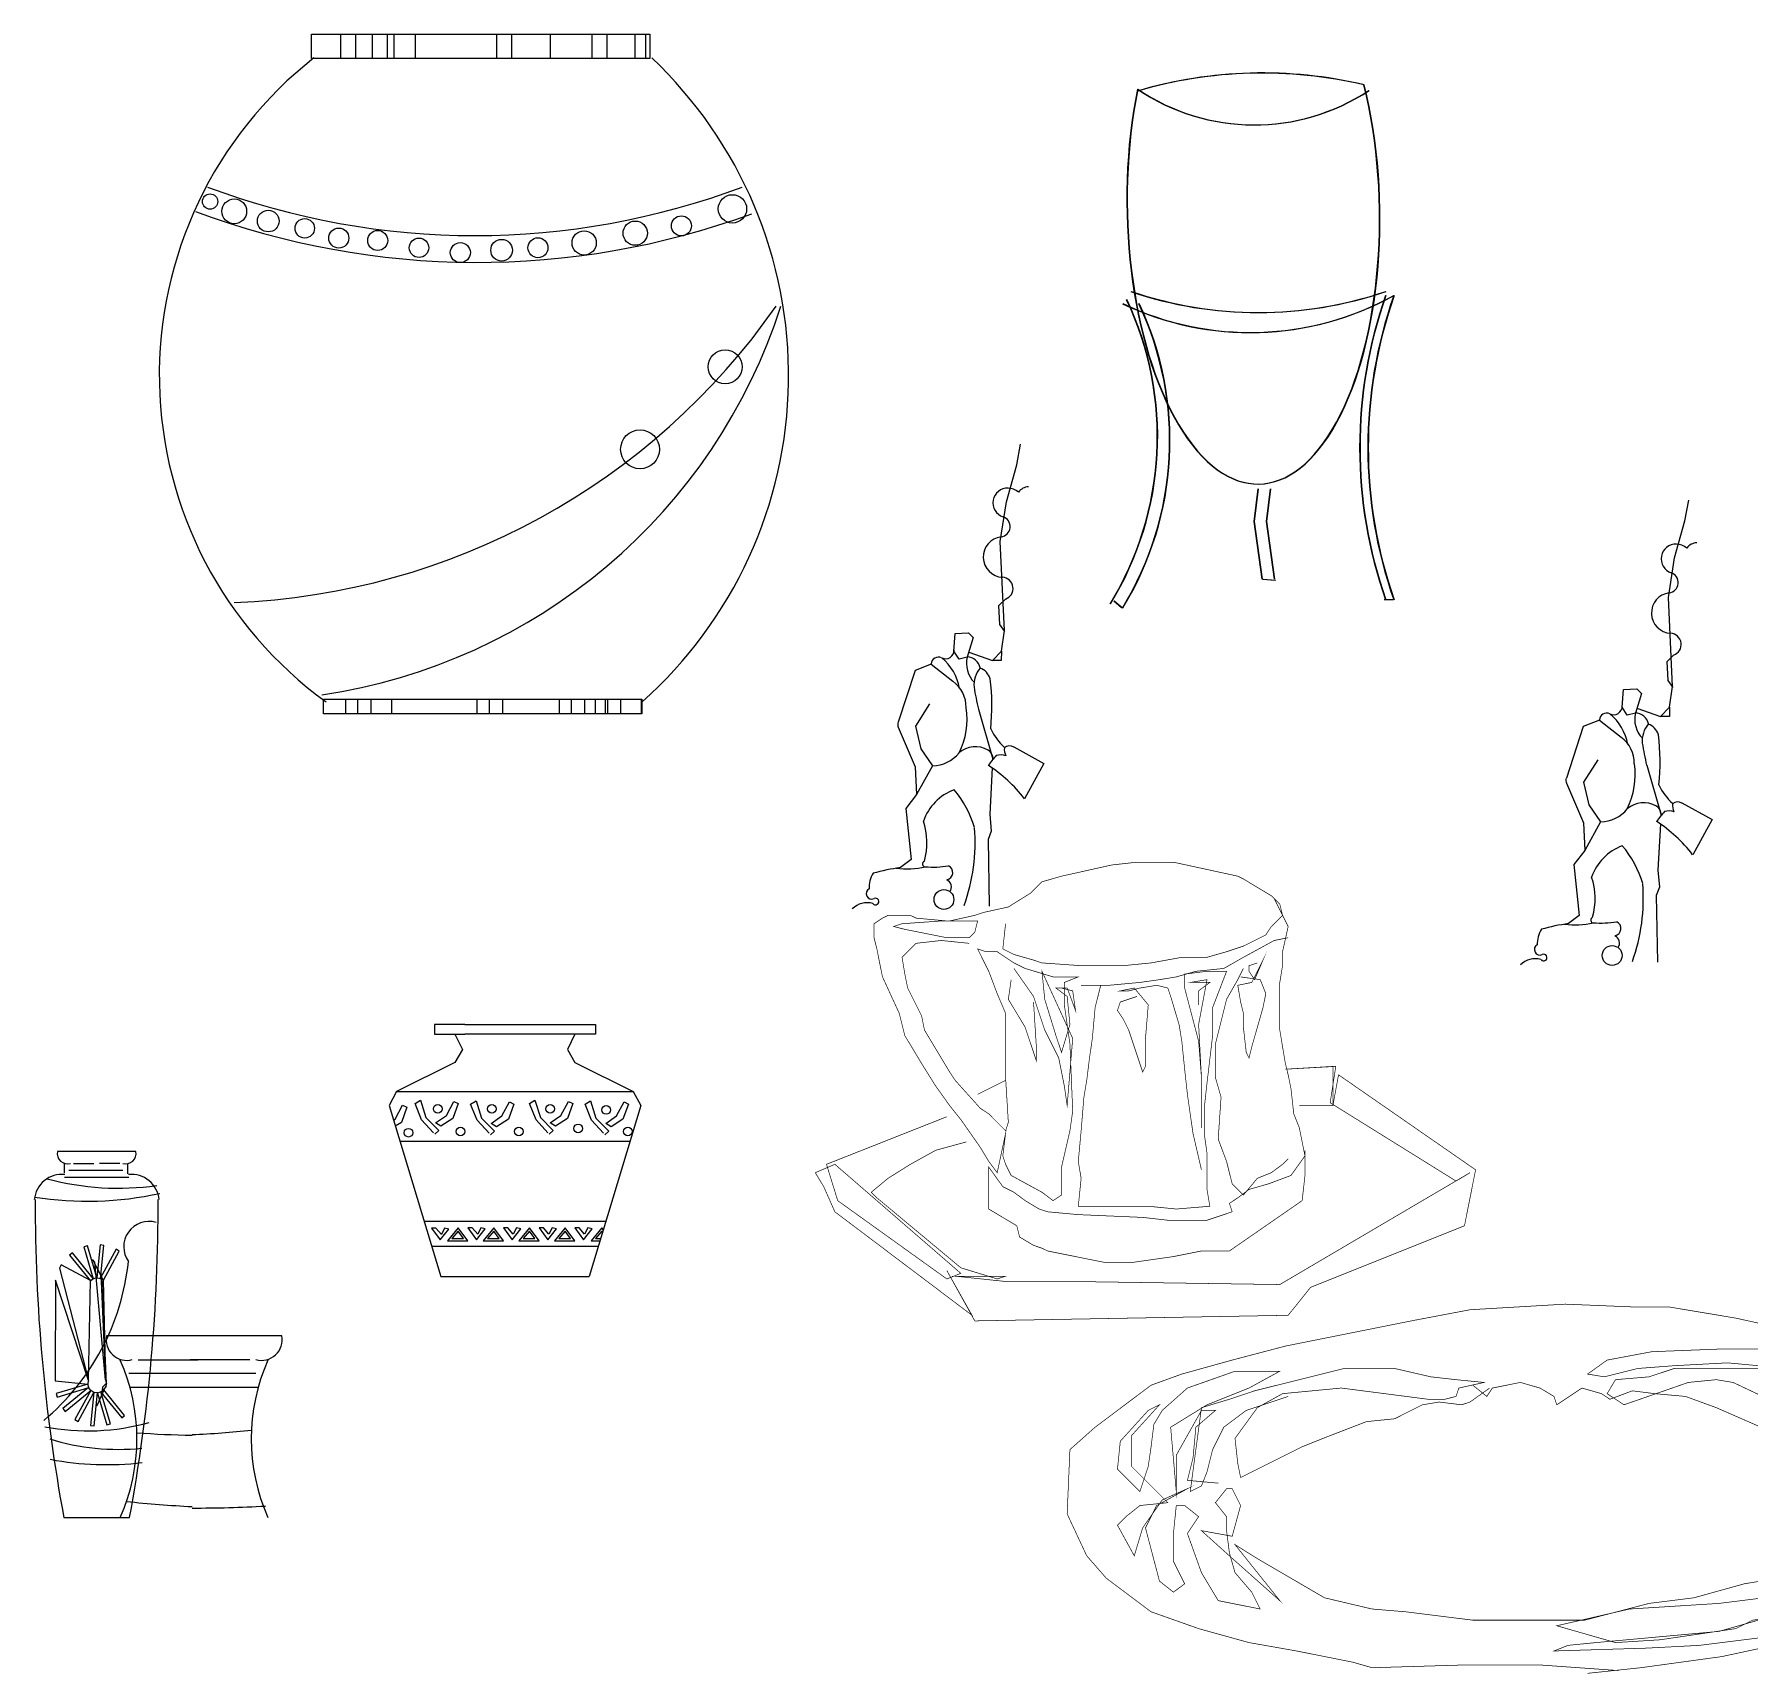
# Model space of a CAD drawing. Extents: x -42728 to 99010, y -18674 to 47645.
# Drawn here: x 58963 to 60233, y 4167 to 5380 of the extents above; entities that cross this region are included whole.
import ezdxf

# ---------------------------------------------------------------- set-up
doc = ezdxf.new("R2010")
doc.units = 0
doc.header["$LTSCALE"] = 100
doc.header["$MEASUREMENT"] = 0
doc.layers.get('0').update_dxf_attribs({"linetype": 'CONTINUOUS'})
doc.layers.get('DEFPOINTS').update_dxf_attribs({"linetype": 'CONTINUOUS'})
for name, color, linetype in [('00-ELE', 2, 'CONTINUOUS'), ('1', 1, 'CONTINUOUS'), ('BUILDINGS', 5, 'CONTINUOUS'), ('HATCH', 9, 'CONTINUOUS'), ('填充', 8, 'CONTINUOUS'), ('家具', 223, 'CONTINUOUS')]:
    doc.layers.add(name, color=color, linetype=linetype)

# ---------------------------------------------------------------- blocks, each defined once
blk = doc.blocks.new('A$C3E273A7B')
at = {"layer": 'DEFPOINTS', "color": 0}
for p, q in [((134, 503), (134, 485.1)), ((145.1, 503), (145.1, 485.1)), ((157.5, 503), (157.5, 485.1)), ((168.6, 503), (168.6, 485.1)), ((173.5, 503), (173.5, 485.1)), ((189.4, 503), (189.4, 485.1)), ((249.6, 503), (249.6, 485.1)), ((260.8, 503), (260.8, 485.1)), ((289.2, 503), (289.2, 485.1)), ((320.2, 503), (320.2, 485.1)), ((331.3, 503), (331.3, 485.1)), ((352.1, 503), (352.1, 485.1)), ((359.8, 503), (359.8, 485.1)), ((363.2, 503), (363.2, 485.1)), ((810.5, 142.3), (813.6, 166.6)), ((810.8, 142.4), (813.9, 166.7)), ((819.7, 142.3), (822.7, 166.6)), ((819.9, 142.4), (823, 166.7)), ((816.6, 99.7), (810.5, 142.3)), ((816.9, 99.7), (810.8, 142.4)), ((825.7, 99.7), (819.7, 142.3)), ((826, 99.7), (819.9, 142.4)), ((816.9, 99.7), (826.2, 98.9)), ((817.2, 99.8), (826.5, 99)), ((706.6, 83.8), (712.5, 78.7)), ((706.9, 83.8), (712.8, 78.8)), ((907, 84.6), (912.9, 84.6)), ((907.3, 84.7), (913.2, 84.7)), ((137.7, 10.8), (137.7, 0)), ((146.7, 10.8), (146.7, 0)), ((156.6, 10.8), (156.6, 0)), ((171.8, 10.8), (171.8, 2.3)), ((171.8, 2.3), (171.8, 0)), ((235.1, 10.8), (235.1, 0)), ((244.1, 10.8), (244.1, 0)), ((254, 10.8), (254, 0)), ((295.9, 10.8), (295.9, 0)), ((304.9, 10.8), (304.9, 0)), ((314.8, 10.8), (314.8, 0)), ((322.6, 10.8), (322.6, 0)), ((330, 10.8), (330, 2.3)), ((330, 2.3), (330, 0)), ((331.7, 10.8), (331.7, 0)), ((341.5, 10.8), (341.5, 0)), ((356.7, 10.8), (356.7, 2.3)), ((356.7, 2.3), (356.7, 0))]:
    blk.add_line(p, q, dxfattribs=at)
for points in [[(112.5, 503), (363.2, 503), (363.2, 485.1), (112.5, 485.1)], [(121.6, 10.8), (357.3, 10.8), (357.3, 0), (121.6, 0)]]:
    blk.add_lwpolyline(points, close=True, dxfattribs=at)
for centre, radius in [((37.5, 379.2), 5.69), ((55.4, 372), 9.17), ((424.3, 373.8), 10.5), ((80.6, 364.8), 8.04), ((386.5, 361.2), 7.41), ((107.6, 359.4), 7.19), ((132.8, 352.2), 7.41), ((161.6, 350.4), 7.41), ((314.5, 348.6), 8.99), ((352.3, 355.8), 8.99), ((192.2, 345), 7.19), ((222.8, 341.4), 7.41), ((253.4, 343.2), 8.04), ((280.3, 345), 7.41), ((418.9, 256.9), 12.6), ((355.9, 195.8), 14.4)]:
    blk.add_circle(centre, radius, dxfattribs=at)
for centre, radius, start, end in [((298.1, 250.6), 298.2, 128.034, 234.1293), ((142.8, 250.5), 323.1, 311.614, 46.6553), ((816.6, 147.4), 326.9, 76.6935, 106.4655), ((816.9, 147.5), 326.9, 76.6935, 106.4655), ((810.6, 589.9), 154, 235.8923, 303.4534), ((810.9, 589.9), 154, 235.8923, 303.4534), ((233.6, 916.6), 562.6, 249.4024, 290.5976), ((235.1, 928.4), 594.2, 249.4642, 290.0357), ((502.2, 205.2), 236.7, 328.4565, 25.3519), ((502.5, 205.3), 236.7, 328.4565, 25.3519), ((807.6, 501.9), 219.7, 244.5076, 298.9619), ((807.9, 502), 219.7, 244.5076, 298.9619), ((813.6, 590.2), 293.2, 251.2175, 288.7825), ((813.9, 590.3), 293.2, 251.2175, 288.7825), ((1228.8, 197), 340.1, 160.6633, 199.3367), ((1229.1, 197.1), 340.1, 160.6633, 199.3367), ((1234.9, 197), 340.1, 160.6633, 199.3367), ((1235.2, 197.1), 340.1, 160.6633, 199.3367), ((35.4, 595.8), 513.7, 272.237, 325.0949), ((59.4, 430.9), 421.1, 278.3042, 342.1571), ((511.3, 202.2), 236.7, 328.4565, 25.3519), ((511.6, 202.3), 236.7, 328.4565, 25.3519)]:
    blk.add_arc(centre, radius, start, end, dxfattribs=at)
for centre in [(809.9, 373.8), (810.2, 373.8)]:
    blk.add_ellipse(centre, major_axis=(-4.2, 203.7), ratio=0.45881, start_param=1.111206, end_param=5.17002, dxfattribs=at)
blk = doc.blocks.new('A$C4D270BAE')
at = {"layer": 'BUILDINGS', "color": 8}
for p, q in [((121.8, 329, -240), (124.7, 344.4, -240)), ((114.1, 301.6, -240), (121.8, 329, -240)), ((109.6, 272.2, -240), (114.1, 301.6, -240)), ((112.7, 206.3, -240), (109.6, 272.2, -240)), ((108.6, 224.9, -240), (113.4, 229.6, -240)), ((109.4, 210.8, -240), (108.6, 224.9, -240)), ((75.3, 191.2, -240), (76.3, 204.1, -240)), ((76.3, 204.1, -240), (86.1, 204.8, -240)), ((86.1, 204.8, -240), (89.6, 201.2, -240)), ((113.1, 205.6, -240), (109.4, 210.8, -240)), ((110.5, 191.1, -240), (112.7, 206.3, -240)), ((79.1, 185.3, -240), (75.3, 191.2, -240)), ((89.6, 201.2, -240), (85.1, 186.7, -240)), ((103.8, 184.1, -240), (110.5, 191.1, -240)), ((110.5, 191.1, -240), (110.3, 184.3, -240)), ((58.5, 181.6, -240), (46.5, 176.8, -240)), ((58.5, 181.6, -240), (74.5, 168.9, -240)), ((85.1, 186.7, -240), (79.1, 185.3, -240)), ((86.2, 190.3, -240), (103.8, 184.1, -240)), ((110.3, 184.3, -240), (103.8, 184.1, -240)), ((46.5, 176.8, -240), (34, 138.5, -240)), ((57.2, 152.1, -240), (46.8, 135.5, -240)), ((93.5, 148.1, -240), (104.1, 111.1, -240)), ((34.1, 134.8, -240), (46.6, 105.4, -240)), ((46.8, 135.5, -240), (50.7, 118.8, -240)), ((50.7, 118.8, -240), (59.4, 106.2, -240)), ((119.6, 120.2, -240), (141.9, 108, -240)), ((46.6, 105.4, -240), (47.6, 85, -240)), ((59.4, 106.2, -240), (47.6, 85, -240)), ((103.6, 104.7, -240), (101.8, 70.5, -240)), ((141.9, 108, -240), (127.6, 81.9, -240)), ((47.6, 85, -240), (39.6, 74.7, -240)), ((39.6, 74.7, -240), (43.6, 36.8, -240)), ((101.8, 70.5, -240), (102.9, 57.8, -240)), ((102.9, 57.8, -240), (100.6, 51.6, -240)), ((100.6, 51.6, -240), (101.4, 2.5, -240)), ((43.6, 36.8, -240), (35.7, 31, -240))]:
    blk.add_line(p, q, dxfattribs=at)
blk.add_circle((67.9, 7.3, -240), 7.34, dxfattribs=at)
for centre, radius, start, end in [((115.1, 300.9, -240), 10.9, 88.0219, 251.5153), ((115, 298.7, -240), 13, 51.3492, 88.0219), ((130.5, 303.7, -240), 8.98, 89.7973, 144.8319), ((109.2, 283.3, -240), 7.67, 277.0864, 71.5153), ((112, 260.8, -240), 15, 97.0864, 267.0386), ((110.8, 237.5, -240), 8.27, 288.2099, 87.0386), ((69, 191.9, -240), 6.41, 244.2224, 1.0111), ((63.8, 181.3, -240), 5.39, 64.2224, 176.2733), ((42.8, 157.2, -240), 37.2, 9.8116, 50.9834), ((104.8, 182.1, -240), 20.2, 166.803, 224.0292), ((84.8, 176.7, -240), 10.1, 11.1489, 88.5188), ((109.5, 166.1, -240), 19.4, 139.8811, 184.9095), ((90.3, 167, -240), 12.4, 17.3695, 69.3553), ((61.2, 149.9, -240), 23.1, 358.1477, 55.0382), ((-60.8, 150.7, -240), 164.2, 354.0299, 7.006), ((292.3, 196.3, -240), 204.6, 188.9513, 193.6135), ((29.8, 140.7, -240), 55.2, 333.2169, 8.8073), ((38.9, 136.8, -240), 5.22, 161.8336, 203.0224), ((140.8, 151, -240), 42, 204.4543, 228.1581), ((58.3, 133.3, -240), 27.2, 272.4667, 320.0006), ((91.2, 101.8, -240), 18.6, 59.5408, 130.928), ((97.1, 111.7, -240), 7.08, 345.1391, 59.5408), ((123.4, 118.3, -240), 10.8, 172.7361, 206.1345), ((116.5, 114.8, -240), 6.17, 60.3957, 128.1226), ((173.4, 54.6, -240), 89.3, 138.386, 144.3962), ((39.3, 13.1, -240), 111.9, 37.9593, 56.7143), ((109.5, 101.6, -240), 12.7, 70.4532, 103.2791), ((88.8, 52.6, -240), 38.3, 110.453, 160.5087), ((15.9, 38.5, -240), 77.8, 16.411, 40.0755), ((3.3, 49.3, -240), 52, 344.754, 18.0488), ((-46.9, 49.5, -240), 137.9, 340.2418, 4.5392), ((34.3, 15.6, -240), 21.9, 149.2674, 180.9493), ((58.7, -128.6, -240), 161.2, 98.2224, 105.5379), ((41, 84.8, -240), 54.9, 261.1406, 283.7922), ((54.2, 33.6, -240), 2.18, 112.0726, 266.1893), ((59.6, 101, -240), 69.7, 265.4325, 279.5796), ((69, 27.3, -240), 5.45, 280.9126, 65.1341), ((14.4, 11.7, -240), 4.05, 118.3605, 295.373), ((67.4, 16.5, -240), 5.98, 325.8226, 64.7991), ((11, -10.8, -240), 15.7, 74.5033, 134.6734), ((17.2, 5.8, -240), 2.44, 216.2614, 115.373)]:
    blk.add_arc(centre, radius, start, end, dxfattribs=at)
blk = doc.blocks.new('A$C4A070F81')
at = {"color": 0}
for p, q in [((121.8, 329, -240), (124.7, 344.4, -240)), ((114.1, 301.6, -240), (121.8, 329, -240)), ((109.6, 272.2, -240), (114.1, 301.6, -240)), ((112.7, 206.3, -240), (109.6, 272.2, -240)), ((108.6, 224.9, -240), (113.4, 229.6, -240)), ((109.4, 210.8, -240), (108.6, 224.9, -240)), ((75.3, 191.2, -240), (76.3, 204.1, -240)), ((76.3, 204.1, -240), (86.1, 204.8, -240)), ((86.1, 204.8, -240), (89.6, 201.2, -240)), ((113.1, 205.6, -240), (109.4, 210.8, -240)), ((110.5, 191.1, -240), (112.7, 206.3, -240)), ((79.1, 185.3, -240), (75.3, 191.2, -240)), ((89.6, 201.2, -240), (85.1, 186.7, -240)), ((103.8, 184.1, -240), (110.5, 191.1, -240)), ((110.5, 191.1, -240), (110.3, 184.3, -240)), ((58.5, 181.6, -240), (46.5, 176.8, -240)), ((58.5, 181.6, -240), (74.5, 168.9, -240)), ((85.1, 186.7, -240), (79.1, 185.3, -240)), ((86.2, 190.3, -240), (103.8, 184.1, -240)), ((110.3, 184.3, -240), (103.8, 184.1, -240)), ((46.5, 176.8, -240), (34, 138.5, -240)), ((57.2, 152.1, -240), (46.8, 135.5, -240)), ((93.5, 148.1, -240), (104.1, 111.1, -240)), ((34.1, 134.8, -240), (46.6, 105.4, -240)), ((46.8, 135.5, -240), (50.7, 118.8, -240)), ((50.7, 118.8, -240), (59.4, 106.2, -240)), ((119.6, 120.2, -240), (141.9, 108, -240)), ((46.6, 105.4, -240), (47.6, 85, -240)), ((59.4, 106.2, -240), (47.6, 85, -240)), ((103.6, 104.7, -240), (101.8, 70.5, -240)), ((141.9, 108, -240), (127.6, 81.9, -240)), ((47.6, 85, -240), (39.6, 74.7, -240)), ((39.6, 74.7, -240), (43.6, 36.8, -240)), ((101.8, 70.5, -240), (102.9, 57.8, -240)), ((102.9, 57.8, -240), (100.6, 51.6, -240)), ((100.6, 51.6, -240), (101.4, 2.5, -240)), ((43.6, 36.8, -240), (35.7, 31, -240))]:
    blk.add_line(p, q, dxfattribs=at)
blk.add_circle((67.9, 7.3, -240), 7.34, dxfattribs=at)
for centre, radius, start, end in [((115.1, 300.9, -240), 10.9, 88.0219, 251.5153), ((115, 298.7, -240), 13, 51.3492, 88.0219), ((130.5, 303.7, -240), 8.98, 89.7973, 144.8319), ((109.2, 283.3, -240), 7.67, 277.0864, 71.5153), ((112, 260.8, -240), 15, 97.0864, 267.0386), ((110.8, 237.5, -240), 8.27, 288.2099, 87.0386), ((69, 191.9, -240), 6.41, 244.2224, 1.0111), ((63.8, 181.3, -240), 5.39, 64.2224, 176.2733), ((42.8, 157.2, -240), 37.2, 9.8116, 50.9834), ((104.8, 182.1, -240), 20.2, 166.803, 224.0292), ((84.8, 176.7, -240), 10.1, 11.1489, 88.5188), ((109.5, 166.1, -240), 19.4, 139.8811, 184.9095), ((90.3, 167, -240), 12.4, 17.3695, 69.3553), ((61.2, 149.9, -240), 23.1, 358.1477, 55.0382), ((-60.8, 150.7, -240), 164.2, 354.0299, 7.006), ((292.3, 196.3, -240), 204.6, 188.9513, 193.6135), ((29.8, 140.7, -240), 55.2, 333.2169, 8.8073), ((38.9, 136.8, -240), 5.22, 161.8336, 203.0224), ((140.8, 151, -240), 42, 204.4543, 228.1581), ((58.3, 133.3, -240), 27.2, 272.4667, 320.0006), ((91.2, 101.8, -240), 18.6, 59.5408, 130.928), ((97.1, 111.7, -240), 7.08, 345.1391, 59.5408), ((123.4, 118.3, -240), 10.8, 172.7361, 206.1345), ((116.5, 114.8, -240), 6.17, 60.3957, 128.1226), ((173.4, 54.6, -240), 89.3, 138.386, 144.3962), ((39.3, 13.1, -240), 111.9, 37.9593, 56.7143), ((109.5, 101.6, -240), 12.7, 70.4532, 103.2791), ((88.8, 52.6, -240), 38.3, 110.453, 160.5087), ((15.9, 38.5, -240), 77.8, 16.411, 40.0755), ((3.3, 49.3, -240), 52, 344.754, 18.0488), ((-46.9, 49.5, -240), 137.9, 340.2418, 4.5392), ((34.3, 15.6, -240), 21.9, 149.2674, 180.9493), ((58.7, -128.6, -240), 161.2, 98.2224, 105.5379), ((41, 84.8, -240), 54.9, 261.1406, 283.7922), ((54.2, 33.6, -240), 2.18, 112.0726, 266.1893), ((59.6, 101, -240), 69.7, 265.4325, 279.5796), ((69, 27.3, -240), 5.45, 280.9126, 65.1341), ((14.4, 11.7, -240), 4.05, 118.3605, 295.373), ((67.4, 16.5, -240), 5.98, 325.8226, 64.7991), ((11, -10.8, -240), 15.7, 74.5033, 134.6734), ((17.2, 5.8, -240), 2.44, 216.2614, 115.373)]:
    blk.add_arc(centre, radius, start, end, dxfattribs=at)
blk = doc.blocks.new('A$C430C3687')
at = {"layer": 'HATCH'}
for p, q in [((75.2, 271), (17.1, 271)), ((22.2, 262), (22.2, 255.2)), ((65.6, 257), (25.5, 257)), ((69.1, 261.3), (69.1, 254.5)), ((70, 251.8), (22.3, 251.8)), ((116.8, 134.6), (53.4, 134.6)), ((183.3, 134.6), (116.8, 134.6)), ((116.8, 106.6), (70.1, 106.6)), ((164.1, 106.6), (116.8, 106.6)), ((116.8, 96.2), (70.9, 96.2)), ((165.8, 96.2), (116.8, 96.2)), ((21.9, 0), (70.5, 0))]:
    blk.add_line(p, q, dxfattribs=at)
for points in [[(28.9, 262.2), (44.2, 262.2)], [(63.4, 262.2), (48.2, 262.2)], [(77, 116.9), (116.8, 116.9)], [(116.8, 116.9), (115.5, 116.9)], [(116.8, 116.9), (121.2, 116.9)], [(159.7, 116.9), (116.8, 116.9)]]:
    blk.add_lwpolyline(points, dxfattribs=at)
for points in [[(26.1, 194.3), (41.5, 175.3), (43.7, 177), (28.2, 196)], [(36.7, 200.3), (43.7, 176.8), (46.3, 177.6), (39.3, 201.1)], [(43.2, 191.1), (51.1, 175.7), (52.8, 101.9), (44.9, 189)], [(48.7, 201.8), (46.2, 177.4), (48.9, 177.1), (51.5, 201.5)], [(60.5, 198.6), (48.8, 177), (51.2, 175.7), (62.9, 197.3)], [(18.6, 184.7), (40.2, 101.4), (41.5, 175.4), (19.9, 187.1)], [(49.2, 180.5), (52.6, 101.9), (53.4, 99.3), (50, 177.9)], [(15.4, 101.3), (39.8, 98.8), (40.1, 101.5), (15.7, 175.7)], [(16.9, 89.2), (40.4, 96.2), (39.6, 98.8), (16.1, 91.8)], [(22.9, 78.6), (41.9, 94.1), (40.2, 96.2), (21.2, 80.8)], [(32.5, 71.2), (44.2, 92.7), (41.8, 94), (30.1, 72.5)], [(44.3, 68), (46.8, 92.3), (44.1, 92.6), (41.5, 68.2)], [(47.5, 85.1), (52.8, 96.7), (51.5, 94.3), (46.2, 82.7)], [(56.3, 69.5), (49.3, 93), (46.7, 92.2), (53.7, 68.7)], [(66.9, 75.5), (51.5, 94.5), (49.3, 92.8), (64.8, 73.8)], [(50.7, 96.8), (53.2, 99.3), (53, 96.6), (50.4, 94.1)]]:
    blk.add_lwpolyline(points, close=True, dxfattribs=at)
for centre, radius, start, end in [((24.6, 269.5), 7.67, 168.8878, 285.7308), ((67.7, 269.5), 7.67, 254.2692, 11.1122), ((20.4, 233.5), 20.5, 83.8943, 174.6477), ((62.3, 444.6), 200.8, 254.7891, 278.1419), ((72, 233.5), 20.5, 5.3523, 96.1057), ((39.4, 484.8), 250.6, 261.0099, 282.3264), ((1262.8, 230.3), 1262.1, 179.7682, 190.5119), ((-1170.4, 230.3), 1262.1, 349.4881, 0.2318), ((85, 200.4), 18.8, 74.0731, 215.4781), ((-105.8, 207.6), 176.4, 309.7541, 354.0922), ((68.4, 131.7), 15.3, 168.8878, 285.7308), ((168.3, 131.7), 15.3, 254.2692, 11.1122), ((-66.7, 58.3), 142.7, 335.899, 24.101), ((303.3, 58.3), 142.7, 155.899, 204.101), ((39.7, 231.2), 167, 258.9734, 285.774), ((88.2, 758.8), 697.9, 272.3486, 275.9676), ((62.2, 221.4), 170.9, 252.7165, 275.8382), ((128.2, 758.8), 697.9, 265.7041, 269.064), ((54, 266.5), 227.3, 259.3136, 276.5447), ((160.6, 888.7), 881.6, 263.9919, 267.1565), ((120.6, 888.7), 881.6, 269.7573, 273.286)]:
    blk.add_arc(centre, radius, start, end, dxfattribs=at)
blk = doc.blocks.new('A$C11FF1CC3')
at = {"layer": '家具'}
blk.add_blockref('A$C430C3687', (0, 0), dxfattribs=at)
blk = doc.blocks.new('A$C70D062D5')
at = {"layer": '1'}
for p, q in [((56, 186.4), (33.6, 186.4)), ((33.6, 186.4), (33.6, 179.2)), ((33.6, 179.2), (56, 179.2)), ((48.8, 179.2), (54.4, 168)), ((56, 186.4), (152.8, 186.4)), ((152.8, 179.2), (56, 179.2)), ((137.6, 179.2), (132, 168)), ((152.8, 186.4), (152.8, 179.2)), ((54.4, 168), (48.8, 158.4)), ((132, 168), (137.6, 158.4)), ((48.8, 158.4), (5.6, 136.8)), ((137.6, 158.4), (180.8, 136.8)), ((5.6, 136.8), (0, 126.4)), ((5.6, 136.8), (180.8, 136.8)), ((180.8, 136.8), (186.4, 126.4)), ((0, 126.4), (38.3, 0)), ((186.4, 126.4), (148.1, 0)), ((8, 100), (178.4, 100)), ((25.9, 40.8), (160.5, 40.8)), ((31.5, 22.4), (154.9, 22.4)), ((38.3, 0), (148.1, 0))]:
    blk.add_line(p, q, dxfattribs=at)
for points in [[(32.8, 106.4), (24, 116), (19.2, 128), (23.2, 130.4), (27.2, 117.6), (36.8, 108), (33.8, 105.3)], [(34.4, 113.6), (42.4, 119.2), (48, 129.6), (51.2, 128), (47.2, 116.8), (38.4, 111.2), (34.4, 113.6)], [(74, 106), (65.2, 115.6), (60.4, 127.6), (64.4, 130), (68.4, 117.2), (78, 107.6), (75, 104.9)], [(75.6, 113.2), (83.6, 118.8), (89.2, 129.2), (92.4, 127.6), (88.4, 116.4), (79.6, 110.8), (75.6, 113.2)], [(117.6, 106.4), (108.8, 116), (104, 128), (108, 130.4), (112, 117.6), (121.6, 108), (118.6, 105.3)], [(119.2, 113.6), (127.2, 119.2), (132.8, 129.6), (136, 128), (132, 116.8), (123.2, 111.2), (119.2, 113.6)], [(158.8, 106), (150, 115.6), (145.2, 127.6), (149.2, 130), (153.2, 117.2), (162.8, 107.6), (159.8, 104.9)], [(160.4, 113.2), (168.4, 118.8), (174, 129.2), (177.2, 127.6), (173.2, 116.4), (164.4, 110.8), (160.4, 113.2)], [(3.3, 115.6), (4.4, 116.4), (10, 126.8), (13.2, 125.2), (9.2, 114), (4.6, 111.1)], [(51.2, 36), (43.2, 26.4), (58.4, 26.4), (51.2, 36)], [(77.6, 36), (69.6, 26.4), (84.8, 26.4), (77.6, 36)], [(104, 36), (96, 26.4), (111.2, 26.4), (104, 36)], [(130.4, 36), (122.4, 26.4), (137.6, 26.4), (130.4, 36)], [(157.6, 36), (149.6, 26.4), (156.1, 26.4)], [(157.6, 33.6), (152.8, 28), (156.6, 28)], [(158.6, 34.7), (157.6, 36)], [(158.1, 32.9), (157.6, 33.6)]]:
    blk.add_lwpolyline(points, dxfattribs=at)
for points in [[(31.5, 35.8), (37.9, 27), (44.3, 35), (41.1, 35.8), (38.7, 31), (34.7, 35.8)], [(51.2, 33.6), (46.4, 28), (55.2, 28)], [(58.4, 36), (64.8, 27.2), (71.2, 35.2), (68, 36), (65.6, 31.2), (61.6, 36)], [(77.6, 33.6), (72.8, 28), (81.6, 28)], [(84.8, 36), (91.2, 27.2), (97.6, 35.2), (94.4, 36), (92, 31.2), (88, 36)], [(104, 33.6), (99.2, 28), (108, 28)], [(111.2, 36), (117.6, 27.2), (124, 35.2), (120.8, 36), (118.4, 31.2), (114.4, 36)], [(130.4, 33.6), (125.6, 28), (134.4, 28)], [(137.6, 36), (144, 27.2), (150.4, 35.2), (147.2, 36), (144.8, 31.2), (140.8, 36)]]:
    blk.add_lwpolyline(points, close=True, dxfattribs=at)
for centre in [(36, 124), (76, 124), (119.2, 124), (160.8, 123.2), (14.4, 106.4), (52.8, 107.2), (96, 107.2), (140, 109.6), (176.8, 107.2)]:
    blk.add_circle(centre, 3.2, dxfattribs=at)
blk = doc.blocks.new('A$C361910E4')
at = {"layer": '家具'}
blk.add_blockref('A$C70D062D5', (0, 0), dxfattribs=at)
blk = doc.blocks.new('A$C65671128')
at = {"layer": '填充', "const_width": 1}
for points in [[(228.6, 1081.1), (187.2, 1085.3), (149.9, 1081.1), (129.2, 1060.4), (133.3, 1035.6), (137.5, 1014.9), (158.2, 973.5), (162.3, 952.8), (199.6, 890.7), (207.9, 878.2), (245.2, 836.8), (257.6, 828.6), (270.1, 816.1), (282.5, 803.7), (286.6, 816.1), (282.5, 882.4), (282.5, 927.9), (282.5, 952.8), (282.5, 977.6), (270.1, 1006.6), (257.6, 1039.7), (249.3, 1056.3), (241.1, 1072.8), (253.5, 1068.7), (270.1, 1068.7), (294.9, 1052.1), (311.5, 1043.9), (352.9, 1031.4), (377.8, 1031.4), (390.2, 1031.4), (369.5, 1023.2), (369.5, 990), (377.8, 932.1), (381.9, 832.7), (377.8, 803.7), (365.4, 749.9), (365.4, 708.5), (352.9, 700.2), (336.4, 712.6), (290.8, 737.5), (282.5, 754), (278.4, 766.5), (282.5, 799.6), (270.1, 741.6), (257.6, 758.2), (245.2, 778.9), (216.2, 820.3), (199.6, 841), (178.9, 870), (158.2, 903.1), (133.3, 944.5), (125, 977.6), (100.2, 1031.4), (96, 1052.1), (91.9, 1072.8), (87.7, 1089.4), (87.7, 1110.1), (100.2, 1118.4), (108.5, 1122.5), (120.9, 1122.5), (141.6, 1122.5), (149.9, 1118.4), (195.5, 1114.2), (228.6, 1114.2), (241.1, 1114.2), (236.9, 1097.7), (228.6, 1089.4), (195.5, 1089.4), (174.8, 1093.5), (133.3, 1101.8), (116.7, 1106), (129.2, 1110.1), (187.2, 1114.2), (199.6, 1114.2), (236.9, 1122.5), (249.3, 1126.7), (286.6, 1134.9), (319.8, 1155.6), (336.4, 1172.2), (365.4, 1180.5), (402.7, 1188.8), (440, 1197.1), (477.2, 1201.2), (506.3, 1201.2), (531.1, 1201.2), (626.4, 1180.5), (634.7, 1176.4), (655.4, 1163.9), (676.1, 1151.5), (688.6, 1139.1), (692.7, 1122.5), (676.1, 1106), (667.9, 1093.5), (634.7, 1077), (609.8, 1068.7), (580.8, 1060.4), (543.5, 1060.4), (498, 1052.1), (456.5, 1048), (423.4, 1048), (394.4, 1048), (336.4, 1052.1), (323.9, 1056.3), (294.9, 1064.6), (278.4, 1072.8), (282.5, 1110.1)], [(680.3, 1147.4), (684.4, 1139.1), (692.7, 1122.5), (701, 1106), (692.7, 1068.7), (692.7, 1048), (688.6, 1023.2), (688.6, 1002.5), (688.6, 981.8), (688.6, 952.8), (692.7, 927.9), (696.9, 903.1), (701, 886.5), (705.2, 865.8), (709.3, 828.6), (717.6, 807.9), (721.7, 787.2), (725.9, 766.5), (705.2, 737.5), (672, 725.1), (643, 716.8), (626.4, 704.4), (614, 696.1), (618.1, 683.7), (580.8, 671.2), (522.8, 671.2), (485.5, 675.4), (390.2, 679.5), (344.7, 683.7), (332.2, 687.8), (311.5, 700.2), (294.9, 712.6), (278.4, 720.9), (257.6, 749.9), (257.6, 687.8), (299.1, 663), (303.2, 646.4), (323.9, 634), (336.4, 629.8), (344.7, 625.7), (427.5, 609.1), (473.1, 609.1), (531.1, 617.4), (572.6, 625.7), (614, 625.7), (721.7, 700.2), (725.9, 737.5), (725.9, 762.3), (725.9, 774.7)], [(701, 1089.4), (680.3, 1085.3), (634.7, 1060.4), (605.7, 1043.9), (564.3, 1039.7), (535.3, 1031.4), (510.4, 1027.3), (481.4, 1023.2), (435.8, 1019), (394.4, 1019), (423.4, 1019), (415.1, 985.9), (411, 940.4), (406.8, 911.4), (402.7, 878.2), (398.5, 853.4), (394.4, 803.7), (390.2, 758.2), (394.4, 733.3), (390.2, 691.9), (456.5, 691.9), (493.8, 691.9), (535.3, 687.8), (585, 691.9), (580.8, 716.8), (580.8, 737.5), (580.8, 770.6), (576.7, 799.6), (576.7, 836.8), (580.8, 874.1), (589.1, 944.5), (589.1, 985.9), (609.8, 1039.7), (580.8, 1039.7), (547.7, 1035.6), (547.7, 1014.9), (568.4, 936.2), (572.6, 882.4), (572.6, 807.9), (572.6, 882.4), (568.4, 961.1), (580.8, 1027.3), (556, 1023.2), (585, 1023.2), (568.4, 1010.7), (568.4, 990)], [(655.4, 1052.1), (643, 1048), (643, 1039.7), (651.3, 1027.3), (663.7, 1056.3), (651.3, 1031.4), (647.1, 1023.2), (626.4, 1019), (630.6, 994.2), (634.7, 977.6), (634.7, 956.9), (638.9, 919.7), (643, 911.4), (647.1, 927.9), (663.7, 985.9), (667.9, 1006.6), (659.6, 1027.3), (630.6, 1031.4)], [(294.9, 1043.9), (323.9, 1002.5), (340.5, 952.8), (361.2, 911.4), (369.5, 870), (373.7, 841), (381.9, 940.4), (336.4, 1039.7), (340.5, 998.3), (357.1, 944.5), (365.4, 919.7), (377.8, 961.1), (373.7, 1002.5), (357.1, 1014.9), (373.7, 1014.9), (386.1, 981.8), (381.9, 1010.7), (365.4, 1014.9)], [(634.7, 1043.9), (626.4, 1027.3), (609.8, 998.3), (593.3, 932.1), (593.3, 882.4), (601.6, 853.4), (597.4, 791.3), (609.8, 758.2), (618.1, 725.1), (634.7, 708.5), (655.4, 733.3), (676.1, 741.6), (692.7, 754), (701, 762.3)], [(323.9, 994.2), (328.1, 927.9), (328.1, 907.2), (311.5, 956.9), (286.6, 998.3), (290.8, 1027.3)], [(572.6, 745.8), (560.1, 799.6), (551.8, 857.5), (547.7, 894.8), (543.5, 936.2), (539.4, 961.1), (527, 1002.5), (522.8, 1014.9), (506.3, 1019), (481.4, 1014.9), (464.8, 1010.7), (452.4, 1010.7), (473.1, 1014.9), (493.8, 990), (489.7, 940.4), (489.7, 919.7), (489.7, 898.9), (485.5, 890.7), (477.2, 915.5), (464.8, 952.8), (456.5, 969.3), (448.2, 981.8), (452.4, 994.2), (477.2, 1002.5)], [(224.5, 787.2), (178.9, 774.7), (141.6, 754), (108.5, 733.3), (83.6, 712.6), (91.9, 704.4), (216.2, 600.8), (270.1, 584.3), (282.5, 588.4), (207.9, 588.4), (286.6, 580.1), (411, 580.1), (688.6, 576), (970.3, 741.6), (949.6, 729.2), (763.2, 845.1), (771.5, 898.9), (696.9, 894.8), (767.3, 898.9), (767.3, 841), (717.6, 841), (767.3, 841), (775.6, 886.5), (978.6, 745.8), (962.1, 663), (734.2, 571.9), (701, 530.5), (236.9, 522.2), (195.5, 596.7), (232.8, 530.5), (29.7, 683.7), (13.2, 720.9), (0.7, 741.6), (29.7, 754), (216.2, 592.6), (195.5, 584.3), (33.9, 700.2), (17.3, 754), (195.5, 824.4)], [(241.1, 857.5), (282.5, 878.2)], [(1190, 4.6), (1073.9, 12.9), (962.1, 12.9), (825.3, 8.8), (796.3, 17.1), (713.4, 33.6), (643, 46), (568.4, 66.7), (498, 91.6), (431.7, 141.3), (402.7, 174.4), (373.7, 236.5), (377.8, 331.7), (415.1, 364.8), (498, 427), (543.5, 443.5), (618.1, 464.2), (696.9, 484.9), (759, 497.3), (883.3, 522.2), (970.3, 538.7), (1111.2, 547), (1210.7, 542.9), (1264.6, 542.9), (1364, 526.3), (1438.6, 509.8), (1550.5, 464.2), (1600.2, 439.4), (1666.5, 406.2), (1707.9, 381.4), (1741.1, 323.4), (1745.2, 273.8), (1720.4, 199.2), (1683.1, 157.8), (1658.2, 141.3), (1583.6, 104), (1550.5, 83.3), (1509, 62.6), (1446.9, 50.2), (1401.3, 37.8), (1343.3, 25.3), (1223.1, 8.8), (1144.4, 0.5)], [(1533.9, 133), (1579.5, 170.3), (1579.5, 203.4), (1571.2, 240.6), (1567, 261.3), (1591.9, 290.3), (1612.6, 315.2), (1612.6, 344.1), (1591.9, 402.1), (1488.3, 460.1), (1442.7, 472.5), (1401.3, 480.8), (1347.4, 480.8), (1239.7, 476.6), (1173.4, 464.2), (1144.4, 443.5), (1169.2, 439.4), (1219, 451.8), (1272.8, 455.9), (1351.6, 460.1), (1397.2, 455.9), (1525.6, 414.5), (1558.8, 381.4), (1583.6, 335.9), (1546.3, 265.5), (1533.9, 290.3), (1533.9, 327.6), (1533.9, 385.5), (1500.7, 418.7), (1455.2, 439.4), (1401.3, 451.8), (1272.8, 451.8), (1235.5, 439.4), (1185.8, 435.2), (1173.4, 414.5), (1198.3, 398), (1293.6, 431.1), (1335, 435.2), (1359.9, 431.1), (1509, 360.7), (1517.3, 344.1), (1521.5, 311), (1525.6, 298.6), (1604.3, 248.9), (1612.6, 232.4), (1612.6, 186.8), (1596, 141.3), (1629.2, 162), (1649.9, 182.7), (1649.9, 240.6), (1629.2, 261.3), (1629.2, 294.5), (1645.8, 369), (1616.8, 410.4), (1591.9, 435.2), (1637.5, 406.2), (1662.3, 364.8), (1658.2, 311), (1670.6, 261.3), (1666.5, 219.9)], [(597.4, 282), (551.8, 286.2), (560.1, 319.3), (564.3, 364.8), (593.3, 389.7), (572.6, 389.7), (535.3, 323.4), (535.3, 269.6), (527, 364.8), (580.8, 398), (643, 422.8), (688.6, 447.7), (622.3, 447.7), (551.8, 422.8), (514.5, 389.7), (502.1, 369), (498, 335.9), (493.8, 306.9), (481.4, 269.6), (448.2, 302.7), (452.4, 344.1), (493.8, 389.7), (510.4, 398), (469, 352.4), (469, 306.9), (522.8, 253.1), (481.4, 248.9), (460.7, 232.4), (448.2, 219.9), (473.1, 174.4), (485.5, 215.8), (514.5, 257.2), (551.8, 273.8), (506.3, 248.9), (489.7, 215.8), (510.4, 137.1), (531.1, 120.6), (547.7, 133), (531.1, 166.1), (531.1, 207.5), (535.3, 248.9), (547.7, 248.9), (568.4, 232.4), (551.8, 207.5), (572.6, 149.5), (597.4, 108.1), (659.6, 95.7), (647.1, 120.6), (622.3, 149.5), (614, 178.5), (609.8, 211.7), (609.8, 232.4), (593.3, 253.1), (609.8, 273.8), (618.1, 273.8), (630.6, 248.9), (618.1, 203.4), (572.6, 211.7), (614, 174.4), (688.6, 108.1), (622.3, 191), (655.4, 170.3), (754.9, 112.3), (825.3, 95.7), (875, 91.6), (974.5, 79.2), (1094.7, 79.2), (1140.2, 79.2), (1235.5, 104), (1301.8, 112.3), (1376.4, 133), (1401.3, 137.1), (1422, 153.7), (1484.2, 199.2), (1521.5, 219.9), (1513.2, 186.8), (1513.2, 157.8), (1488.3, 141.3), (1455.2, 120.6), (1405.4, 112.3), (1339.1, 104), (1206.5, 95.7), (1098.8, 70.9), (1185.8, 46), (1252.1, 50.2), (1364, 66.7), (1388.9, 79.2), (1451, 87.4), (1509, 91.6), (1475.9, 79.2), (1442.7, 58.5), (1310.1, 41.9), (1231.4, 37.8), (1094.7, 33.6), (1115.4, 41.9), (1156.8, 46), (1339.1, 62.6), (1426.2, 87.4), (1463.5, 91.6), (1525.6, 133), (1533.9, 149.5), (1554.6, 182.7), (1554.6, 211.7), (1504.9, 232.4), (1554.6, 236.5), (1492.5, 240.6), (1533.9, 248.9), (1517.3, 257.2), (1500.7, 269.6), (1525.6, 273.8), (1517.3, 294.5), (1496.6, 306.9), (1521.5, 315.2), (1455.2, 323.4), (1401.3, 364.8), (1335, 393.8), (1289.4, 410.4), (1243.8, 414.5), (1210.7, 418.7), (1177.5, 406.2), (1165.1, 414.5), (1136.1, 422.8), (1098.8, 398), (1094.7, 410.4), (1073.9, 422.8), (1044.9, 431.1), (1003.5, 422.8), (995.2, 410.4), (974.5, 427)], [(999.4, 422.8), (970.3, 402.1), (957.9, 398), (924.8, 402.1), (899.9, 398), (858.5, 377.3), (817, 373.1), (763.2, 352.4), (721.7, 335.9), (630.6, 290.3), (626.4, 311), (622.3, 348.3), (655.4, 393.8), (692.7, 414.5), (779.7, 422.8), (908.2, 406.2), (933.1, 406.2), (949.6, 410.4), (953.8, 422.8), (991.1, 431.1), (949.6, 435.2), (912.3, 439.4), (858.5, 451.8), (783.9, 451.8), (651.3, 418.7), (614, 406.2), (572.6, 393.8), (556, 269.6), (572.6, 277.9), (580.8, 298.6), (589.1, 331.7), (605.7, 364.8), (638.9, 389.7), (701, 410.4)]]:
    blk.add_lwpolyline(points, dxfattribs=at)
blk = doc.blocks.new('A$C510E101F')
at = {"layer": '00-ELE', "xscale": 0.5, "yscale": 0.5, "zscale": 0.5}
blk.add_blockref('A$C65671128', (0, 0), dxfattribs=at)

msp = doc.modelspace()

# ---------------------------------------------------------------- block references
for name, p in [('A$C3E273A7B', (59055.54032, 4877.41025)), ('A$C4D270BAE', (59568.55559, 4732.73415)), ('A$C4A070F81', (60063.33363, 4691.28835)), ('A$C510E101F', (59540.83601, 4167.05981)), ('A$C361910E4', (59225.58596, 4461.0624)), ('A$C11FF1CC3', (58962.8775, 4282.56081))]:
    msp.add_blockref(name, p)

doc.saveas('drawing.dxf')
